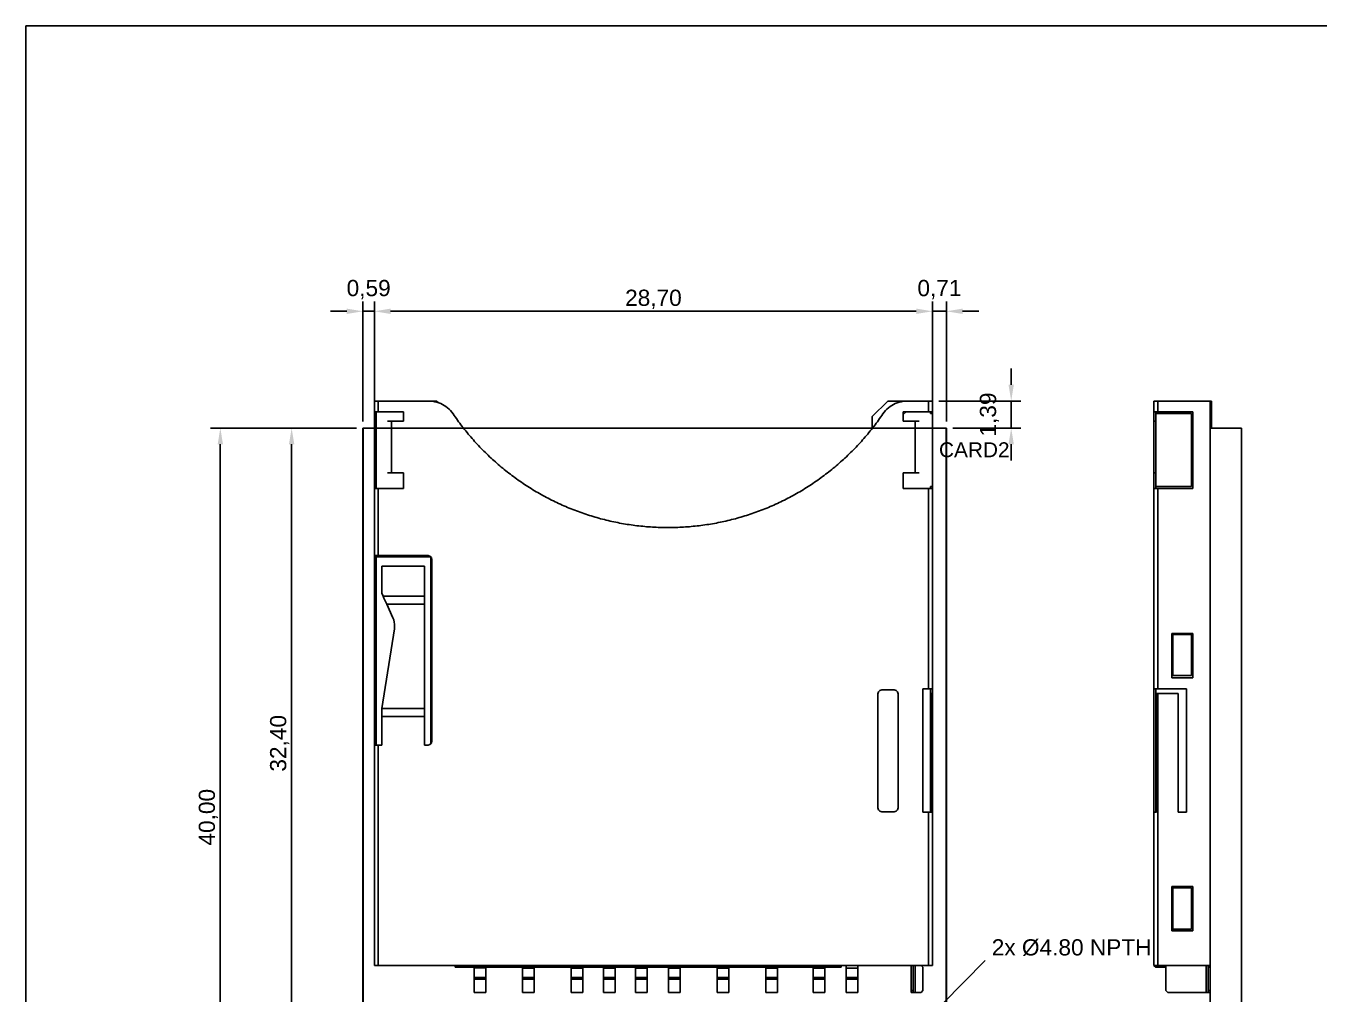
# Model space of a CAD drawing. Header units: millimetres. Extents: x 3 to 137, y 3 to 96.
# Drawn here: x 3.3 to 69.8, y 45.9 to 95.7 of the extents above; entities that cross this region are included whole.
import ezdxf

# ---------------------------------------------------------------- set-up
doc = ezdxf.new("R2010")
doc.units = ezdxf.units.MM
for name, color, linetype in [('DIM', 4, 'CONTINUOUS'), ('OUTLINE', 7, 'CONTINUOUS'), ('PARTS', 8, 'CONTINUOUS'), ('SHEET', 7, 'CONTINUOUS'), ('TEXT', 7, 'CONTINUOUS')]:
    doc.layers.add(name, color=color, linetype=linetype)
doc.styles.add('CJK', font='arial.ttf')
doc.dimstyles.new('PCB2', dxfattribs={"dimtxt": 0.833333, "dimasz": 0.833333, "dimexe": 0.5, "dimexo": 0.333333, "dimgap": 0.2, "dimtad": 1, "dimzin": 0, "dimtxsty": 'CJK', "dimcen": 2.5, "dimclrd": 4, "dimclre": 4, "dimclrt": 4, "dimazin": 3, "dimtfac": 1, "dimtmove": 0, "dimatfit": 3})

msp = doc.modelspace()

# ---------------------------------------------------------------- linework, layer by layer
at = {"layer": 'DIM'}
msp.add_lwpolyline([(49.364, 44.297), (52.667, 47.63)], dxfattribs=at)
at = {"layer": 'OUTLINE'}
for points in [[(20.667, 35), (20.667, 75)], [(20.667, 75), (50.667, 75)], [(50.667, 75), (50.667, 35)]]:
    msp.add_lwpolyline(points, dxfattribs=at)
at = {"layer": 'PARTS'}
for points in [[(21.253, 76.388), (21.253, 75.84)], [(21.253, 76.388), (21.453, 76.388)], [(21.253, 75.84), (21.453, 75.84)], [(21.253, 71.895), (21.253, 75.84)], [(21.353, 75.84), (21.353, 71.895)], [(21.453, 76.388), (24.058, 76.388)], [(21.453, 76.388), (21.453, 75.84)], [(22.753, 75.84), (21.453, 75.84)], [(22.753, 75.84), (22.753, 75.347)], [(24.453, 76.388), (23.553, 76.388)], [(25.298, 75.732), (25.236, 75.816), (25.169, 75.896), (25.096, 75.971), (25.019, 76.04), (24.936, 76.104), (24.85, 76.162), (24.759, 76.214), (24.666, 76.259), (24.569, 76.298), (24.47, 76.33), (24.369, 76.355), (24.266, 76.373), (24.162, 76.384), (24.058, 76.388)], [(24.529, 76.312), (24.453, 76.388)], [(47.653, 76.388), (46.853, 75.588)], [(48.647, 76.388), (48.543, 76.384), (48.439, 76.373), (48.336, 76.355), (48.235, 76.33), (48.136, 76.298), (48.039, 76.259), (47.945, 76.214), (47.855, 76.162), (47.769, 76.104), (47.686, 76.04), (47.609, 75.971), (47.536, 75.896), (47.469, 75.816), (47.407, 75.732)], [(49.153, 76.388), (47.653, 76.388)], [(48.605, 75.84), (48.453, 75.688)], [(48.453, 75.84), (48.453, 75.347)], [(48.453, 75.84), (49.753, 75.84)], [(48.647, 76.388), (49.753, 76.388)], [(49.753, 76.388), (49.953, 76.388)], [(49.753, 76.388), (49.753, 75.84)], [(49.953, 75.84), (49.753, 75.84)], [(49.853, 75.743), (49.853, 75.84)], [(49.853, 75.743), (49.853, 75.84)], [(49.953, 75.84), (49.953, 76.388)], [(49.953, 76.388), (49.953, 75.84)], [(49.953, 75.743), (49.953, 75.84)], [(61.334, 76.388), (61.334, 75.84)], [(61.334, 76.388), (61.534, 76.388)], [(61.334, 75.84), (61.334, 75.347)], [(61.534, 75.84), (61.334, 75.84)], [(61.434, 75.743), (61.434, 75.84)], [(61.534, 76.388), (64.224, 76.388)], [(61.534, 76.388), (61.534, 75.84)], [(63.343, 75.84), (61.534, 75.84)], [(63.343, 71.895), (63.343, 75.84)], [(64.224, 76.388), (64.304, 76.388)], [(64.224, 47.388), (64.224, 76.388)], [(64.304, 76.388), (64.304, 74.987)], [(21.937, 75.347), (22.137, 75.347)], [(22.753, 75.347), (22.137, 75.347)], [(22.137, 75.347), (22.137, 72.699)], [(25.298, 75.732), (25.355, 75.65), (25.412, 75.568), (25.47, 75.486), (25.528, 75.405), (25.587, 75.324), (25.647, 75.244), (25.707, 75.164), (25.768, 75.084), (25.83, 75.005), (25.892, 74.927), (25.954, 74.849), (26.018, 74.771), (26.082, 74.694), (26.146, 74.618), (26.211, 74.541), (26.276, 74.466), (26.343, 74.391), (26.409, 74.316), (26.476, 74.242), (26.544, 74.168), (26.613, 74.095), (26.681, 74.022), (26.751, 73.95), (26.821, 73.879), (26.891, 73.808), (26.962, 73.737), (27.034, 73.667), (27.106, 73.598), (27.178, 73.529), (27.252, 73.46), (27.325, 73.392), (27.399, 73.325), (27.474, 73.258), (27.549, 73.192), (27.625, 73.127), (27.701, 73.062), (27.777, 72.997), (27.854, 72.933), (27.932, 72.87), (28.01, 72.807), (28.088, 72.745), (28.167, 72.684), (28.247, 72.623), (28.326, 72.562), (28.407, 72.502), (28.488, 72.443), (28.569, 72.385), (28.65, 72.327), (28.732, 72.269), (28.815, 72.213), (28.898, 72.157), (28.981, 72.101), (29.065, 72.046), (29.149, 71.992), (29.233, 71.938), (29.318, 71.886), (29.404, 71.833), (29.489, 71.782), (29.576, 71.73), (29.662, 71.68), (29.749, 71.63), (29.836, 71.581), (29.924, 71.533), (30.012, 71.485), (30.1, 71.438), (30.189, 71.391), (30.278, 71.346), (30.367, 71.301), (30.457, 71.256), (30.547, 71.212), (30.637, 71.169), (30.728, 71.127), (30.819, 71.085), (30.91, 71.044), (31.001, 71.004), (31.093, 70.964), (31.185, 70.925), (31.278, 70.887), (31.371, 70.849), (31.464, 70.812), (31.557, 70.776), (31.651, 70.74), (31.744, 70.705), (31.839, 70.671), (31.933, 70.638), (32.027, 70.605), (32.122, 70.573), (32.217, 70.542), (32.313, 70.511), (32.408, 70.481), (32.504, 70.452), (32.6, 70.424), (32.696, 70.396), (32.793, 70.369), (32.889, 70.343), (32.986, 70.317), (33.083, 70.292), (33.18, 70.268), (33.277, 70.245), (33.375, 70.222), (33.472, 70.2), (33.57, 70.179), (33.668, 70.159), (33.766, 70.139), (33.865, 70.12), (33.963, 70.102), (34.062, 70.084), (34.16, 70.067), (34.259, 70.051), (34.358, 70.036), (34.457, 70.021), (34.556, 70.008), (34.655, 69.995), (34.755, 69.982), (34.854, 69.971), (34.954, 69.96), (35.053, 69.95), (35.153, 69.94), (35.253, 69.932), (35.352, 69.924), (35.452, 69.917), (35.552, 69.91), (35.652, 69.905), (35.752, 69.9), (35.852, 69.896), (35.952, 69.892), (36.052, 69.89), (36.152, 69.888), (36.252, 69.887), (36.352, 69.886), (36.453, 69.887), (36.553, 69.888), (36.653, 69.89), (36.753, 69.892), (36.853, 69.896), (36.953, 69.9), (37.053, 69.905), (37.153, 69.91), (37.253, 69.917), (37.352, 69.924), (37.452, 69.932), (37.552, 69.94), (37.652, 69.95), (37.751, 69.96), (37.851, 69.971), (37.95, 69.982), (38.049, 69.995), (38.149, 70.008), (38.248, 70.021), (38.347, 70.036), (38.446, 70.051), (38.545, 70.067), (38.643, 70.084), (38.742, 70.102), (38.84, 70.12), (38.938, 70.139), (39.037, 70.159), (39.135, 70.179), (39.232, 70.2), (39.33, 70.222), (39.428, 70.245), (39.525, 70.268), (39.622, 70.292), (39.719, 70.317), (39.816, 70.343), (39.912, 70.369), (40.009, 70.396), (40.105, 70.424), (40.201, 70.452), (40.297, 70.481), (40.392, 70.511), (40.487, 70.542), (40.583, 70.573), (40.677, 70.605), (40.772, 70.638), (40.866, 70.671), (40.96, 70.705), (41.054, 70.74), (41.148, 70.776), (41.241, 70.812), (41.334, 70.849), (41.427, 70.887), (41.519, 70.925), (41.612, 70.964), (41.703, 71.004), (41.795, 71.044), (41.886, 71.085), (41.977, 71.127), (42.068, 71.169), (42.158, 71.212), (42.248, 71.256), (42.338, 71.301), (42.427, 71.346), (42.516, 71.391), (42.605, 71.438), (42.693, 71.485), (42.781, 71.533), (42.869, 71.581), (42.956, 71.63), (43.043, 71.68), (43.129, 71.73), (43.215, 71.782), (43.301, 71.833), (43.387, 71.886), (43.471, 71.938), (43.556, 71.992), (43.64, 72.046), (43.724, 72.101), (43.807, 72.157), (43.89, 72.213), (43.973, 72.269), (44.055, 72.327), (44.136, 72.385), (44.217, 72.443), (44.298, 72.502), (44.378, 72.562), (44.458, 72.623), (44.538, 72.684), (44.617, 72.745), (44.695, 72.807), (44.773, 72.87), (44.851, 72.933), (44.928, 72.997), (45.004, 73.062), (45.08, 73.127), (45.156, 73.192), (45.231, 73.258), (45.306, 73.325), (45.38, 73.392), (45.453, 73.46), (45.526, 73.529), (45.599, 73.598), (45.671, 73.667), (45.743, 73.737), (45.814, 73.808), (45.884, 73.879), (45.954, 73.95), (46.023, 74.022), (46.092, 74.095), (46.161, 74.168), (46.228, 74.242), (46.296, 74.316), (46.362, 74.391), (46.428, 74.466), (46.494, 74.541), (46.559, 74.618), (46.623, 74.694), (46.687, 74.771), (46.75, 74.849), (46.813, 74.927), (46.875, 75.005), (46.937, 75.084), (46.998, 75.164), (47.058, 75.244), (47.118, 75.324), (47.177, 75.405), (47.235, 75.486), (47.293, 75.568), (47.35, 75.65), (47.407, 75.732)], [(46.853, 75.588), (46.853, 74.977)], [(49.069, 75.347), (48.453, 75.347)], [(49.069, 75.347), (49.269, 75.347)], [(49.069, 72.699), (49.069, 75.347)], [(49.953, 75.743), (49.853, 75.743)], [(49.953, 75.743), (49.953, 71.996)], [(61.334, 72.699), (61.334, 75.347)], [(61.334, 75.347), (61.434, 75.347)], [(61.434, 75.743), (61.434, 71.996)], [(63.277, 75.743), (61.434, 75.743)], [(63.277, 71.996), (63.277, 75.743)], [(20.679, 74.987), (21.253, 74.987)], [(20.679, 35.013), (20.679, 74.987)], [(25.844, 74.987), (46.853, 74.987)], [(49.953, 74.987), (50.654, 74.987)], [(50.654, 74.987), (50.654, 35.013)], [(65.834, 74.987), (64.234, 74.987)], [(64.234, 74.987), (64.234, 35.013)], [(65.834, 74.987), (65.834, 35.013)], [(22.137, 72.699), (21.937, 72.699)], [(22.137, 72.699), (22.753, 72.699)], [(22.753, 72.699), (22.753, 71.895)], [(48.453, 72.699), (48.453, 71.895)], [(48.453, 72.699), (49.069, 72.699)], [(49.269, 72.699), (49.069, 72.699)], [(61.334, 72.699), (61.334, 71.895)], [(61.434, 72.699), (61.334, 72.699)], [(21.453, 71.895), (21.253, 71.895)], [(21.253, 71.895), (21.253, 68.447)], [(22.753, 71.895), (21.453, 71.895)], [(21.453, 71.895), (21.453, 68.447)], [(48.453, 71.895), (49.753, 71.895)], [(49.753, 71.895), (49.953, 71.895)], [(49.753, 71.895), (49.753, 61.601)], [(49.853, 71.895), (49.853, 71.996)], [(49.953, 71.996), (49.853, 71.996)], [(49.853, 71.895), (49.853, 71.996)], [(49.953, 71.895), (49.953, 71.996)], [(49.953, 71.895), (49.953, 61.601)], [(49.953, 64.442), (49.953, 71.895)], [(61.334, 71.895), (61.334, 61.601)], [(61.334, 71.895), (61.534, 71.895)], [(61.434, 71.895), (61.434, 71.996)], [(61.434, 71.996), (63.277, 71.996)], [(61.534, 71.895), (63.343, 71.895)], [(61.534, 71.895), (61.534, 61.601)], [(21.453, 68.447), (21.253, 68.447)], [(21.253, 68.447), (21.253, 58.708)], [(21.353, 68.447), (21.353, 68.389)], [(24.155, 68.389), (21.353, 68.389)], [(21.353, 58.708), (21.353, 68.389)], [(24.014, 68.447), (21.453, 68.447)], [(21.634, 66.508), (21.634, 67.898)], [(21.634, 67.898), (23.834, 67.898)], [(23.834, 66.36), (23.834, 67.898)], [(24.214, 68.247), (24.187, 68.347), (24.114, 68.421), (24.014, 68.447)], [(24.155, 58.766), (24.155, 68.389)], [(24.214, 58.907), (24.214, 68.247)], [(21.634, 66.508), (21.701, 66.36)], [(21.701, 66.36), (21.748, 66.257), (21.796, 66.153), (21.843, 66.049), (21.89, 65.946)], [(21.701, 66.36), (23.834, 66.36)], [(21.89, 65.946), (22.207, 65.253)], [(21.89, 65.946), (23.834, 65.946)], [(23.834, 65.946), (23.834, 66.049), (23.834, 66.153), (23.834, 66.257), (23.834, 66.36)], [(23.834, 60.595), (23.834, 65.946)], [(22.207, 65.253), (22.249, 65.144), (22.279, 65.03), (22.294, 64.914), (22.297, 64.797), (22.285, 64.68)], [(22.285, 64.68), (21.634, 60.595)], [(49.953, 64.385), (49.953, 64.442)], [(49.953, 64.385), (49.953, 62.289)], [(61.333, 63.548), (61.333, 63.696), (61.333, 63.843)], [(61.333, 63.843), (61.334, 63.843)], [(62.253, 64.442), (62.253, 62.157)], [(63.343, 64.442), (62.253, 64.442)], [(63.277, 64.385), (62.305, 64.385)], [(62.305, 64.385), (62.305, 62.289)], [(63.277, 62.289), (63.277, 64.385)], [(63.343, 62.157), (63.343, 64.442)], [(61.333, 63.34), (61.333, 63.444), (61.333, 63.548)], [(61.333, 63.548), (61.334, 63.548)], [(61.333, 62.867), (61.333, 62.986), (61.333, 63.104), (61.333, 63.222), (61.333, 63.34)], [(61.333, 63.34), (61.334, 63.34)], [(61.333, 62.373), (61.333, 62.496), (61.333, 62.62), (61.333, 62.744), (61.333, 62.867)], [(61.333, 62.867), (61.334, 62.867)], [(49.953, 62.157), (49.953, 62.289)], [(49.953, 61.601), (49.953, 62.157)], [(61.333, 62.165), (61.333, 62.269), (61.333, 62.373)], [(61.333, 62.373), (61.334, 62.373)], [(61.333, 61.982), (61.333, 62.165)], [(61.333, 62.165), (61.334, 62.165)], [(61.333, 61.813), (61.333, 61.982)], [(61.333, 61.982), (61.334, 61.982)], [(62.253, 62.157), (63.343, 62.157)], [(62.305, 62.289), (63.277, 62.289)], [(47.348, 61.539), (47.248, 61.512), (47.175, 61.439), (47.148, 61.339)], [(47.148, 61.339), (47.148, 55.479)], [(47.987, 61.539), (47.348, 61.539)], [(48.187, 61.339), (48.16, 61.439), (48.087, 61.512), (47.987, 61.539)], [(48.187, 55.479), (48.187, 61.339)], [(49.453, 61.601), (49.453, 55.268)], [(49.753, 61.601), (49.453, 61.601)], [(49.953, 61.601), (49.753, 61.601)], [(49.853, 55.268), (49.853, 61.601)], [(49.853, 61.367), (49.94, 61.367)], [(49.94, 61.367), (49.953, 61.367)], [(49.94, 55.268), (49.94, 61.367)], [(49.953, 55.268), (49.953, 61.601)], [(49.953, 61.367), (49.953, 47.388)], [(61.333, 61.813), (61.334, 61.813)], [(61.334, 61.601), (61.334, 55.268)], [(61.534, 61.601), (61.334, 61.601)], [(61.434, 55.268), (61.434, 61.601)], [(61.464, 61.367), (61.534, 61.367)], [(61.464, 55.268), (61.464, 61.367)], [(63.006, 61.601), (61.534, 61.601)], [(61.534, 61.367), (62.591, 61.367)], [(61.534, 61.367), (61.534, 47.388)], [(62.591, 61.367), (62.591, 55.268)], [(63.006, 55.268), (63.006, 61.601)], [(21.634, 60.18), (21.634, 60.284), (21.634, 60.388), (21.634, 60.491), (21.634, 60.595)], [(21.634, 60.595), (23.834, 60.595)], [(23.834, 60.18), (23.834, 60.284), (23.834, 60.388), (23.834, 60.491), (23.834, 60.595)], [(21.634, 58.708), (21.634, 60.18)], [(21.634, 60.18), (23.834, 60.18)], [(23.834, 58.708), (23.834, 60.18)], [(21.253, 58.708), (21.453, 58.708)], [(21.253, 58.708), (21.253, 47.388)], [(21.453, 58.708), (21.634, 58.708)], [(21.453, 58.708), (21.453, 47.388)], [(23.834, 58.708), (24.014, 58.708)], [(24.014, 58.708), (24.114, 58.734), (24.187, 58.807), (24.214, 58.907)], [(47.148, 55.479), (47.175, 55.379), (47.248, 55.306), (47.348, 55.279)], [(47.348, 55.279), (47.987, 55.279)], [(47.987, 55.279), (48.087, 55.306), (48.16, 55.379), (48.187, 55.479)], [(49.453, 55.268), (49.753, 55.268)], [(49.753, 55.268), (49.94, 55.268)], [(49.753, 55.268), (49.753, 47.388)], [(49.953, 51.441), (49.953, 55.268)], [(61.334, 55.268), (61.334, 47.388)], [(61.334, 55.268), (61.464, 55.268)], [(62.591, 55.268), (63.006, 55.268)], [(49.953, 51.378), (49.953, 51.441)], [(49.953, 51.378), (49.953, 49.244)], [(62.253, 51.441), (62.253, 49.157)], [(63.343, 51.441), (62.253, 51.441)], [(63.277, 51.378), (62.305, 51.378)], [(62.305, 51.378), (62.305, 49.244)], [(63.277, 49.244), (63.277, 51.378)], [(63.343, 49.157), (63.343, 51.441)], [(49.953, 49.157), (49.953, 49.244)], [(62.305, 49.244), (63.277, 49.244)], [(49.953, 47.388), (49.953, 49.157)], [(62.253, 49.157), (63.343, 49.157)], [(21.453, 47.388), (21.253, 47.388)], [(25.408, 47.388), (21.453, 47.388)], [(25.408, 47.288), (25.408, 47.388)], [(25.408, 47.388), (45.262, 47.388)], [(45.262, 47.288), (25.408, 47.288)], [(26.389, 47.288), (26.389, 47.269)], [(26.389, 47.269), (26.389, 46.761)], [(26.389, 47.269), (26.989, 47.269)], [(26.989, 47.288), (26.989, 47.269)], [(26.989, 47.269), (26.989, 46.761)], [(28.878, 47.288), (28.878, 47.244)], [(28.878, 47.244), (28.878, 46.761)], [(28.878, 47.244), (29.478, 47.244)], [(29.478, 47.288), (29.478, 47.244)], [(29.478, 47.244), (29.478, 46.761)], [(31.378, 47.288), (31.378, 47.244)], [(31.378, 47.244), (31.378, 46.761)], [(31.378, 47.244), (31.978, 47.244)], [(31.978, 47.288), (31.978, 47.244)], [(31.978, 47.244), (31.978, 46.761)], [(33.028, 47.288), (33.028, 47.244)], [(33.028, 47.244), (33.028, 46.761)], [(33.028, 47.244), (33.628, 47.244)], [(33.628, 47.288), (33.628, 47.244)], [(33.628, 47.244), (33.628, 46.761)], [(34.678, 47.288), (34.678, 47.244)], [(34.678, 47.244), (34.678, 46.761)], [(34.678, 47.244), (35.278, 47.244)], [(35.278, 47.288), (35.278, 47.244)], [(35.278, 47.244), (35.278, 46.761)], [(36.378, 47.288), (36.378, 47.244)], [(36.378, 47.244), (36.378, 46.761)], [(36.378, 47.244), (36.978, 47.244)], [(36.978, 47.288), (36.978, 47.244)], [(36.978, 47.244), (36.978, 46.761)], [(38.888, 47.288), (38.888, 47.244)], [(38.888, 47.244), (38.888, 46.761)], [(38.888, 47.244), (39.488, 47.244)], [(39.488, 47.288), (39.488, 47.244)], [(39.488, 47.244), (39.488, 46.761)], [(41.388, 47.288), (41.388, 47.244)], [(41.388, 47.244), (41.388, 46.761)], [(41.388, 47.244), (41.988, 47.244)], [(41.988, 47.288), (41.988, 47.244)], [(41.988, 47.244), (41.988, 46.761)], [(43.813, 47.288), (43.813, 47.244)], [(43.813, 47.244), (43.813, 46.761)], [(43.813, 47.244), (44.413, 47.244)], [(44.413, 47.288), (44.413, 47.244)], [(44.413, 47.244), (44.413, 46.761)], [(49.753, 47.388), (45.262, 47.388)], [(45.262, 47.388), (45.262, 47.288)], [(45.513, 47.388), (45.513, 47.244)], [(45.513, 47.244), (45.513, 46.761)], [(45.513, 47.244), (46.113, 47.244)], [(46.113, 47.388), (46.113, 47.244)], [(46.113, 47.244), (46.113, 46.761)], [(48.863, 46.088), (48.863, 47.388)], [(48.963, 47.388), (48.963, 46.088)], [(49.063, 47.388), (49.063, 45.988)], [(49.463, 47.288), (49.363, 47.388)], [(49.463, 47.288), (49.463, 46.088)], [(49.953, 47.388), (49.753, 47.388)], [(61.534, 47.388), (61.334, 47.388)], [(61.334, 47.388), (61.434, 47.288)], [(61.96, 47.288), (61.434, 47.288)], [(64.224, 47.388), (61.534, 47.388)], [(61.96, 47.388), (61.96, 46.088)], [(64.034, 45.988), (64.034, 47.388)], [(64.134, 47.288), (64.134, 47.388)], [(64.134, 47.288), (64.134, 46.088)], [(64.234, 47.288), (64.134, 47.288)], [(64.234, 47.388), (64.224, 47.388)], [(64.234, 47.388), (64.234, 47.288)], [(64.234, 46.088), (64.234, 47.288)], [(26.389, 46.761), (26.389, 46.676)], [(26.389, 46.761), (26.989, 46.761)], [(26.389, 46.676), (26.389, 45.988)], [(26.389, 46.676), (26.989, 46.676)], [(26.989, 46.761), (26.989, 46.676)], [(26.989, 46.676), (26.989, 45.988)], [(28.878, 46.761), (28.878, 46.676)], [(28.878, 46.761), (29.478, 46.761)], [(28.878, 46.676), (28.878, 45.988)], [(28.878, 46.676), (29.478, 46.676)], [(29.478, 46.761), (29.478, 46.676)], [(29.478, 46.676), (29.478, 45.988)], [(31.378, 46.761), (31.378, 46.676)], [(31.378, 46.761), (31.978, 46.761)], [(31.378, 46.676), (31.378, 45.988)], [(31.378, 46.676), (31.978, 46.676)], [(31.978, 46.761), (31.978, 46.676)], [(31.978, 46.676), (31.978, 45.988)], [(33.028, 46.761), (33.028, 46.676)], [(33.028, 46.761), (33.628, 46.761)], [(33.028, 46.676), (33.028, 45.988)], [(33.028, 46.676), (33.628, 46.676)], [(33.628, 46.761), (33.628, 46.676)], [(33.628, 46.676), (33.628, 45.988)], [(34.678, 46.761), (34.678, 46.676)], [(34.678, 46.761), (35.278, 46.761)], [(34.678, 46.676), (34.678, 45.988)], [(34.678, 46.676), (35.278, 46.676)], [(35.278, 46.761), (35.278, 46.676)], [(35.278, 46.676), (35.278, 45.988)], [(36.378, 46.761), (36.378, 46.676)], [(36.378, 46.761), (36.978, 46.761)], [(36.378, 46.676), (36.378, 45.988)], [(36.378, 46.676), (36.978, 46.676)], [(36.978, 46.761), (36.978, 46.676)], [(36.978, 46.676), (36.978, 45.988)], [(38.888, 46.761), (38.888, 46.676)], [(38.888, 46.761), (39.488, 46.761)], [(38.888, 46.676), (38.888, 45.988)], [(38.888, 46.676), (39.488, 46.676)], [(39.488, 46.761), (39.488, 46.676)], [(39.488, 46.676), (39.488, 45.988)], [(41.388, 46.761), (41.388, 46.676)], [(41.388, 46.761), (41.988, 46.761)], [(41.388, 46.676), (41.388, 45.988)], [(41.388, 46.676), (41.988, 46.676)], [(41.988, 46.761), (41.988, 46.676)], [(41.988, 46.676), (41.988, 45.988)], [(43.813, 46.761), (43.813, 46.676)], [(43.813, 46.761), (44.413, 46.761)], [(43.813, 46.676), (43.813, 45.988)], [(43.813, 46.676), (44.413, 46.676)], [(44.413, 46.761), (44.413, 46.676)], [(44.413, 46.676), (44.413, 45.988)], [(45.513, 46.761), (45.513, 46.676)], [(45.513, 46.761), (46.113, 46.761)], [(45.513, 46.676), (45.513, 45.988)], [(45.513, 46.676), (46.113, 46.676)], [(46.113, 46.761), (46.113, 46.676)], [(46.113, 46.676), (46.113, 45.988)], [(26.389, 45.988), (26.989, 45.988)], [(28.878, 45.988), (29.478, 45.988)], [(31.378, 45.988), (31.978, 45.988)], [(33.028, 45.988), (33.628, 45.988)], [(34.678, 45.988), (35.278, 45.988)], [(36.378, 45.988), (36.978, 45.988)], [(38.888, 45.988), (39.488, 45.988)], [(41.388, 45.988), (41.988, 45.988)], [(43.813, 45.988), (44.413, 45.988)], [(45.513, 45.988), (46.113, 45.988)], [(48.863, 45.988), (48.863, 46.088)], [(48.863, 46.088), (48.963, 46.088)], [(48.963, 45.988), (48.863, 45.988)], [(48.863, 45.988), (48.963, 45.988)], [(48.963, 46.088), (48.963, 45.988)], [(49.063, 45.988), (48.963, 45.988)], [(49.363, 45.988), (49.063, 45.988)], [(49.363, 45.988), (49.463, 46.088)], [(61.96, 46.088), (62.06, 45.988)], [(64.034, 45.988), (62.06, 45.988)], [(64.134, 45.988), (64.034, 45.988)], [(64.134, 45.988), (64.134, 46.088)], [(64.134, 46.088), (64.234, 46.088)], [(64.234, 45.988), (64.134, 45.988)], [(64.234, 46.088), (64.234, 45.988)]]:
    msp.add_lwpolyline(points, dxfattribs=at)
at = {"layer": 'SHEET'}
msp.add_lwpolyline([(3.333, 3.333), (136.667, 3.333), (136.667, 95.667), (3.333, 95.667), (3.333, 3.333)], dxfattribs=at)

# ---------------------------------------------------------------- texts
at = {"layer": 'DIM', "style": 'CJK'}
msp.add_text('2x %%c4.80 NPTH', height=0.83333, dxfattribs=at).set_placement((53, 47.897))
at = {"layer": 'TEXT', "style": 'CJK'}
msp.add_text('CARD2', height=0.7667, dxfattribs=at).set_placement((50.286, 73.5))

# ---------------------------------------------------------------- dimensions: what is measured, and where the dimension line sits
at = {"layer": 'DIM'}
for base, p1, p2 in [((20.667, 81), (20.667, 75), (21.253, 75)), ((49.953, 81), (49.953, 75), (50.667, 75)), ((21.253, 81), (21.253, 75), (49.953, 75))]:
    msp.add_linear_dim(base=base, p1=p1, p2=p2, dimstyle='PCB2', dxfattribs=at).render()
for base, p1, p2 in [((54, 75), (50.667, 75), (49.953, 76.388)), ((13.333, 35), (20.667, 35), (20.667, 75)), ((17, 42.6), (23.667, 42.6), (20.667, 75))]:
    msp.add_linear_dim(base=base, p1=p1, p2=p2, angle=90, dimstyle='PCB2', dxfattribs=at).render()

doc.saveas('drawing.dxf')
